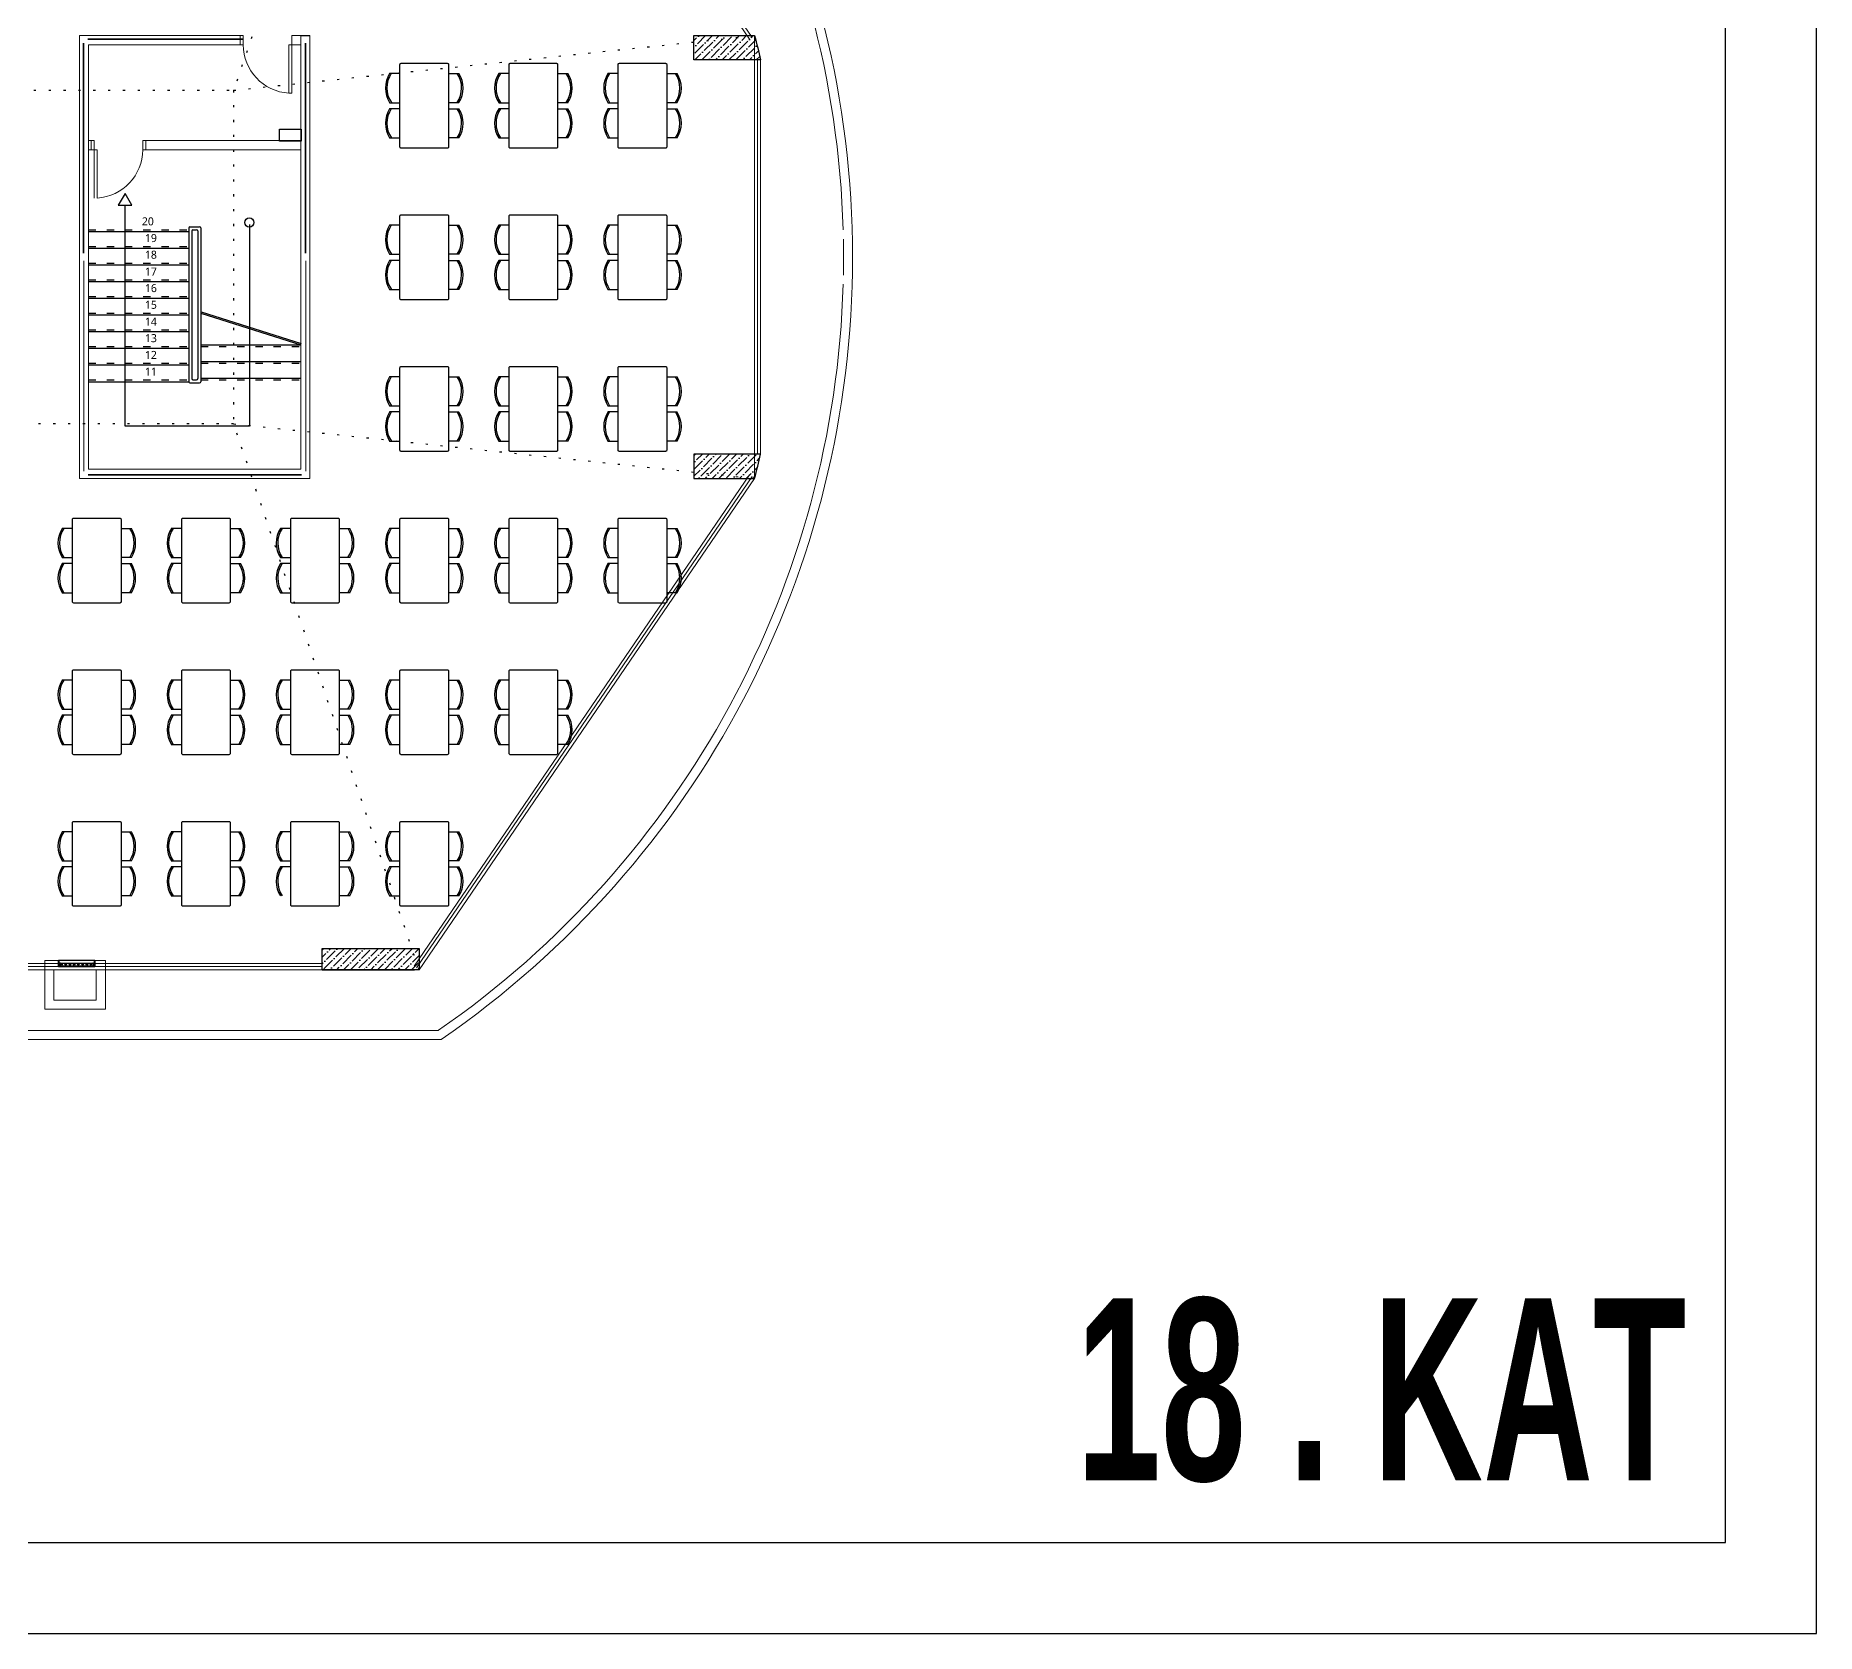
# Model space of a CAD drawing. Extents: x -29316 to 80307, y 54266 to 73016.
# Drawn here: x 23222 to 26158, y 54266 to 56901 of the extents above; entities that cross this region are included whole.
import ezdxf

# ---------------------------------------------------------------- set-up
doc = ezdxf.new("R2010")
doc.units = 0
doc.linetypes.add('ACAD_ISO03W100', pattern=[30, 12, -18])
doc.linetypes.add('ACAD_ISO07W100', pattern=[3.5, 0.5, -3])
for name, color, linetype, lineweight in [('_BOP-R-KOLLEKTOR DOLABI', 1, 'Continuous', 30), ('_BOP_DELIK', 3, 'Continuous', 30), ('duvar', 12, 'Continuous', 18), ('kolon', 5, 'Continuous', 25), ('PENCERE', 3, 'Continuous', 9)]:
    doc.layers.add(name, color=color, linetype=linetype, lineweight=lineweight)
for name, color, linetype in [('bosluk', 214, 'Continuous'), ('kolon tarama', 252, 'Continuous'), ('merdiven', 2, 'Continuous'), ('merdiven yazı', 24, 'Continuous'), ('TEFRIS', 250, 'Continuous')]:
    doc.layers.add(name, color=color, linetype=linetype)
doc.styles.add('200AX-090', font='', dxfattribs={"width": 0.6, "height": 1.1})
doc.styles.get("Standard").update_dxf_attribs({"font": 'arial.ttf'})
doc.styles.get('200AX-090').set_extended_font_data('Arial Tur', bold=True)
pattern_1 = [(45, (93054.151, -11185.91), (4.20949506, 15.4348152), [19.84375, -3.96875, 0, -3.96875])]

msp = doc.modelspace()

# ---------------------------------------------------------------- hatches: boundary and pattern name
at = {"layer": 'kolon tarama'}
h = msp.add_hatch(dxfattribs=at)
h.set_pattern_fill('ANSI36', color=256, scale=2.5, style=0)
h.set_pattern_definition(pattern_1)
h.paths.add_polyline_path([(24407.3, 56900.6), (24307.3, 56900.6), (24307.3, 56860.6), (24417.1, 56860.6, 0.011507)])
h = msp.add_hatch(dxfattribs=at)
h.set_pattern_fill('ANSI36', color=256, scale=2.5, style=0)
h.set_pattern_definition(pattern_1)
h.paths.add_polyline_path([(24417.1, 56210.6), (24307.3, 56210.6), (24307.3, 56170.6), (24407.3, 56170.6, 0.011507)])
h = msp.add_hatch(dxfattribs=at)
h.set_pattern_fill('ANSI36', color=256, scale=2.5, style=0)
h.set_pattern_definition(pattern_1)
h.paths.add_polyline_path([(23854, 55395.6), (23694, 55395.6), (23694, 55360.6), (23854, 55360.6)])

# ---------------------------------------------------------------- linework, layer by layer
at = {"layer": '_BOP-R-KOLLEKTOR DOLABI', "ltscale": 8}
for p, q in [((23261.4, 55370.5), (23261.4, 55368)), ((23262.4, 55371.5), (23315.9, 55371.5)), ((23262.4, 55367), (23315.9, 55367)), ((23316.9, 55370.5), (23316.9, 55368))]:
    msp.add_line(p, q, dxfattribs=at)
for points in [[(23259.2, 55376.1), (23319.2, 55376.1), (23319.2, 55365.1), (23259.2, 55365.1)], [(23260.2, 55376.1), (23318.2, 55376.1), (23318.2, 55366.1), (23260.2, 55366.1)]]:
    msp.add_lwpolyline(points, close=True, dxfattribs=at)
for centre in [(23264.1, 55369.3), (23271.1, 55369.3), (23278.1, 55369.3), (23285.1, 55369.3), (23292.1, 55369.3), (23299.1, 55369.3), (23306.1, 55369.3), (23313.1, 55369.3)]:
    msp.add_circle(centre, 1.35, dxfattribs=at)
for centre, start, end in [((23262.4, 55370.5), 90, 180), ((23262.4, 55368), 180, 270), ((23315.9, 55370.5), 0, 90), ((23315.9, 55368), 270, 0)]:
    msp.add_arc(centre, 1, start, end, dxfattribs=at)
at = {"layer": '_BOP_DELIK'}
msp.add_lwpolyline([(23659.6, 56726.6), (23623.6, 56726.6), (23623.6, 56746.6), (23659.6, 56746.6)], close=True, dxfattribs=at)
at = {"layer": 'bosluk', "color": 1}
msp.add_lwpolyline([(19358.4, 59066.3), (19358.4, 54266.3), (26158.4, 54266.3), (26158.4, 59066.3)], close=True, dxfattribs=at)
msp.add_lwpolyline([(19508.4, 58916.3), (19508.4, 54416.3), (26008.4, 54416.3), (26008.4, 58916.3), (19508.4, 58916.3)], dxfattribs=at)
at = {"layer": 'duvar', "ltscale": 5}
for p, q in [((23294, 56900.6), (23294, 56629.6)), ((23294, 56900.6), (23559, 56900.6)), ((23309, 56900.6), (23564, 56900.6)), ((23559, 56885.6), (23559, 56900.6)), ((23644, 56900.6), (23659, 56900.6)), ((23659, 56900.6), (23659, 56633.5)), ((23674, 56900.6), (23674, 56170.6)), ((23309, 56885.6), (23564, 56885.6)), ((23309, 56885.6), (23309, 56629.6)), ((23309, 56885.6), (23559, 56885.6)), ((23639, 56885.6), (23659, 56885.6)), ((23294, 56810.6), (23294, 56170.6)), ((23659, 56814.6), (23659, 56185.6)), ((23309, 56727.6), (23318.1, 56727.6)), ((23309, 56712.6), (23323.1, 56712.6)), ((23313.1, 56712.6), (23313.1, 56727.6)), ((23398.1, 56727.6), (23559, 56727.6)), ((23398.1, 56712.6), (23559, 56712.6)), ((23403.1, 56712.6), (23403.1, 56727.6)), ((23548.1, 56727.6), (23659, 56727.6)), ((23548.1, 56712.6), (23659, 56712.6)), ((23294, 56635.6), (23294, 56435.6)), ((23309, 56635.6), (23309, 56435.6)), ((23309, 56440.1), (23309, 56358.6)), ((23309, 56357.6), (23309, 56210.6)), ((23309, 56185.6), (23309, 56357.6)), ((23309, 56185.6), (23659, 56185.6)), ((23294, 56170.6), (23674, 56170.6))]:
    msp.add_line(p, q, dxfattribs=at)
at = {"layer": 'duvar'}
for p, q in [((23236.5, 55310.6), (23236.5, 55375.6)), ((23236.5, 55375.6), (23336.5, 55375.6)), ((23336.5, 55375.6), (23336.5, 55310.6)), ((23251.5, 55310.6), (23251.5, 55360.6)), ((23251.5, 55360.6), (23321.5, 55360.6)), ((23321.5, 55360.6), (23321.5, 55310.6)), ((23251.5, 55310.6), (23321.5, 55310.6))]:
    msp.add_line(p, q, dxfattribs=at)
at = {"layer": 'duvar', "color": 253, "ltscale": 5, "true_color": 0x9898cc}
for p, q in [((21122.5, 55245.6), (23890.4, 55245.6)), ((22139, 55260.6), (23885.8, 55260.6)), ((23336.5, 55260.6), (23885.8, 55260.6))]:
    msp.add_line(p, q, dxfattribs=at)
at = {"layer": 'duvar'}
msp.add_lwpolyline([(23236.5, 55295.6), (23336.5, 55295.6), (23336.5, 55375.6), (23236.5, 55375.6)], close=True, dxfattribs=at)
at = {"layer": 'duvar', "color": 253, "ltscale": 5, "true_color": 0x9898cc}
for radius, start, end in [(1550.5, 1.6493, 55.3161), (1565.5, 304.5121, 55.4879), (1550.5, 358.8914, 1.0949), (1550.5, 304.6839, 358.3369)]:
    msp.add_arc((23003.5, 56535.6), radius, start, end, dxfattribs=at)
at = {"layer": 'kolon', "linetype": 'ACAD_ISO07W100', "lineweight": 25, "ltscale": 7}
for p, q in [((23854, 57710.6), (23548.1, 56810.6)), ((23548.1, 56810.6), (24407.3, 56900.6)), ((23854, 55360.6), (23548.1, 56260.6)), ((23548.1, 56260.6), (24407.3, 56170.6))]:
    msp.add_line(p, q, dxfattribs=at)
at = {"layer": 'kolon'}
msp.add_line((23659, 56900.6), (23674, 56900.6), dxfattribs=at)
at = {"layer": 'kolon', "ltscale": 5}
for p, q in [((23694, 55395.6), (23854, 55395.6)), ((23694, 55360.6), (23846.6, 55360.6))]:
    msp.add_line(p, q, dxfattribs=at)
at = {"layer": 'kolon'}
for points in [[(24307.3, 56900.6), (24407.3, 56900.6, -0.011507), (24417.1, 56860.6), (24307.3, 56860.6)], [(24307.3, 56170.6), (24407.3, 56170.6, 0.011507), (24417.1, 56210.6), (24307.3, 56210.6)]]:
    msp.add_lwpolyline(points, format="xyb", close=True, dxfattribs=at)
at = {"layer": 'kolon', "linetype": 'ACAD_ISO07W100', "lineweight": 25, "ltscale": 7}
msp.add_lwpolyline([(22998.1, 56810.6), (23548.1, 56810.6), (23548.1, 56260.6), (22998.1, 56260.6)], close=True, dxfattribs=at)
msp.add_lwpolyline([(22998.1, 56810.6), (23548.1, 56810.6), (23548.1, 56260.6), (22998.1, 56260.6)], close=True, dxfattribs=at)
at = {"layer": 'kolon'}
msp.add_lwpolyline([(23854, 55360.6), (23694, 55360.6), (23694, 55395.6), (23854, 55395.6)], close=True, dxfattribs=at)
at = {"layer": 'merdiven', "linetype": 'ACAD_ISO03W100'}
for p, q in [((23309, 56580.6), (23474, 56580.6)), ((23309, 56580.6), (23474, 56580.6)), ((23309, 56553.1), (23474, 56553.1)), ((23309, 56553.1), (23474, 56553.1)), ((23309, 56525.6), (23474, 56525.6)), ((23309, 56525.6), (23474, 56525.6)), ((23309, 56498.1), (23474, 56498.1)), ((23309, 56498.1), (23474, 56498.1)), ((23309, 56470.6), (23474, 56470.6)), ((23309, 56470.6), (23474, 56470.6)), ((23309, 56443.1), (23474, 56443.1)), ((23309, 56443.1), (23474, 56443.1)), ((23309, 56415.6), (23474, 56415.6)), ((23309, 56415.6), (23474, 56415.6)), ((23309, 56388.1), (23474, 56388.1)), ((23309, 56388.1), (23474, 56388.1)), ((23309, 56360.6), (23474, 56360.6)), ((23309, 56360.6), (23474, 56360.6)), ((23494, 56388.1), (23659, 56388.1)), ((23494, 56388.1), (23659, 56388.1)), ((23494, 56360.6), (23659, 56360.6)), ((23494, 56360.6), (23659, 56360.6)), ((23309, 56333.1), (23474, 56333.1)), ((23309, 56333.1), (23474, 56333.1)), ((23494, 56333.1), (23659, 56333.1))]:
    msp.add_line(p, q, dxfattribs=at)
at = {"layer": 'merdiven'}
for p, q in [((23309, 56577.6), (23474, 56577.6)), ((23309, 56577.6), (23474, 56577.6)), ((23474, 56583.6), (23474, 56330.1)), ((23474, 56583.6), (23474, 56330.1)), ((23476, 56585.6), (23492, 56585.6)), ((23476, 56585.6), (23492, 56585.6)), ((23479, 56578.6), (23479, 56335.1)), ((23479, 56578.6), (23479, 56335.1)), ((23481, 56580.6), (23487, 56580.6)), ((23481, 56580.6), (23487, 56580.6)), ((23489, 56578.6), (23489, 56335.1)), ((23489, 56578.6), (23489, 56335.1)), ((23494, 56583.6), (23494, 56330.1)), ((23494, 56583.6), (23494, 56330.1)), ((23309, 56550.1), (23474, 56550.1)), ((23309, 56550.1), (23474, 56550.1)), ((23309, 56522.6), (23474, 56522.6)), ((23309, 56522.6), (23474, 56522.6)), ((23309, 56495.1), (23474, 56495.1)), ((23309, 56495.1), (23474, 56495.1)), ((23309, 56467.6), (23474, 56467.6)), ((23309, 56467.6), (23474, 56467.6)), ((23309, 56440.1), (23474, 56440.1)), ((23309, 56440.1), (23474, 56440.1)), ((23494, 56443.1), (23659, 56391.1)), ((23494.6, 56445), (23659.6, 56393)), ((23309, 56412.6), (23474, 56412.6)), ((23309, 56412.6), (23474, 56412.6)), ((23494, 56391.1), (23659, 56391.1)), ((23494, 56391.1), (23659, 56391.1)), ((23309, 56385.1), (23474, 56385.1)), ((23309, 56385.1), (23474, 56385.1)), ((23494, 56363.6), (23659, 56363.6)), ((23494, 56363.6), (23659, 56363.6)), ((23309, 56357.6), (23474, 56357.6)), ((23309, 56357.6), (23474, 56357.6)), ((23481, 56333.1), (23487, 56333.1)), ((23481, 56333.1), (23487, 56333.1)), ((23494, 56336.1), (23659, 56336.1)), ((23309, 56330.1), (23474, 56330.1)), ((23476, 56328.1), (23492, 56328.1)), ((23476, 56328.1), (23492, 56328.1))]:
    msp.add_line(p, q, dxfattribs=at)
msp.add_lwpolyline([(23369, 56640.4), (23357.9, 56621.2), (23380.1, 56621.2)], close=True, dxfattribs=at)
for points in [[(23574, 56589.5), (23574, 56256.9), (23369, 56256.9), (23369, 56621.2)], [(23574, 56585.1), (23574, 56256.9), (23369, 56256.9), (23369, 56621.2)]]:
    msp.add_lwpolyline(points, dxfattribs=at)
msp.add_circle((23574, 56592.6), 7.55, dxfattribs=at)
for centre, start, end in [((23476, 56583.6), 90, 180), ((23476, 56583.6), 90, 180), ((23481, 56578.6), 90, 180), ((23481, 56578.6), 90, 180), ((23487, 56578.6), 0, 90), ((23487, 56578.6), 0, 90), ((23492, 56583.6), 0, 90), ((23492, 56583.6), 0, 90), ((23481, 56335.1), 180, 270), ((23481, 56335.1), 180, 270), ((23487, 56335.1), 270, 0), ((23487, 56335.1), 270, 0), ((23476, 56330.1), 180, 270), ((23476, 56330.1), 180, 270), ((23492, 56330.1), 270, 0), ((23492, 56330.1), 270, 0)]:
    msp.add_arc(centre, 2, start, end, dxfattribs=at)
at = {"layer": 'PENCERE'}
for p, q in [((24399, 56895), (23845.7, 57705)), ((24403.2, 56897.8), (23849.8, 57707.8)), ((23307.5, 56895.1), (23564, 56895.1)), ((23307.5, 56894.6), (23564, 56894.6)), ((23307.5, 56894.1), (23564, 56894.1)), ((23559, 56900.6), (23564, 56900.6)), ((23564, 56885.6), (23564, 56900.6)), ((23644, 56885.6), (23644, 56900.6)), ((23649, 56900.6), (23644, 56900.6)), ((23644, 56805.6), (23644, 56900.6)), ((24407.3, 56900.6), (24407.3, 56170.6)), ((23300, 56888.4), (23300, 56541.8)), ((23300.5, 56888.4), (23300.5, 56541.8)), ((23301.1, 56888.4), (23301.1, 56541.8)), ((23564, 56885.6), (23559, 56885.6)), ((23639, 56805.6), (23639, 56885.6)), ((23644, 56885.6), (23639, 56885.6)), ((23644, 56885.6), (23649, 56885.6)), ((23666, 56888.4), (23666, 56541.8)), ((23666.5, 56888.4), (23666.5, 56541.8)), ((23667.1, 56888.4), (23667.1, 56541.8)), ((24407.1, 56210.6), (24407.1, 56860.6)), ((24412.1, 56210.6), (24412.1, 56860.6)), ((24417.1, 56210.6), (24417.1, 56860.6)), ((23644, 56805.6), (23639, 56805.6)), ((23313.1, 56727.6), (23318.1, 56727.6)), ((23318.1, 56712.6), (23313.1, 56712.6)), ((23318.1, 56712.6), (23318.1, 56727.6)), ((23318.1, 56632.6), (23318.1, 56727.6)), ((23318.1, 56712.6), (23323.1, 56712.6)), ((23323.1, 56632.6), (23323.1, 56712.6)), ((23398.1, 56712.6), (23398.1, 56727.6)), ((23403.1, 56727.6), (23398.1, 56727.6)), ((23398.1, 56712.6), (23403.1, 56712.6)), ((23301, 56529.6), (23301, 56182.8)), ((23667, 56529.6), (23667, 56182.8)), ((23308, 56177.1), (23660, 56177.1)), ((23308, 56176.6), (23660, 56176.6)), ((23308, 56176.1), (23660, 56176.1)), ((23845.7, 55366.3), (24399, 56176.3)), ((23849.8, 55363.5), (24403.2, 56173.5)), ((24407.3, 56170.6), (23854, 55360.6)), ((23854, 55360.6), (24407.3, 56170.6)), ((22919, 55370.6), (23694, 55370.6)), ((22919, 55365.6), (23694, 55365.6)), ((22919, 55360.6), (23694, 55360.6))]:
    msp.add_line(p, q, dxfattribs=at)
for centre, start, end in [((23644, 56885.6), 180, 266.4167), ((23318.1, 56712.6), 273.5833, 0)]:
    msp.add_arc(centre, 80, start, end, dxfattribs=at)
at = {"layer": 'TEFRIS'}
for points in [[(23822.4, 56838.1), (23805.3, 56838.1)], [(23902.4, 56838.1), (23919.6, 56838.1)], [(24002.4, 56838.1), (23985.3, 56838.1)], [(24082.4, 56838.1), (24099.6, 56838.1)], [(24182.4, 56838.1), (24165.3, 56838.1)], [(24262.4, 56838.1), (24279.6, 56838.1)], [(23805.3, 56790.1), (23822.4, 56790.1)], [(23822.4, 56780.1), (23805.3, 56780.1)], [(23919.6, 56790.1), (23902.4, 56790.1)], [(23902.4, 56780.1), (23919.6, 56780.1)], [(23985.3, 56790.1), (24002.4, 56790.1)], [(24002.4, 56780.1), (23985.3, 56780.1)], [(24099.6, 56790.1), (24082.4, 56790.1)], [(24082.4, 56780.1), (24099.6, 56780.1)], [(24165.3, 56790.1), (24182.4, 56790.1)], [(24182.4, 56780.1), (24165.3, 56780.1)], [(24279.6, 56790.1), (24262.4, 56790.1)], [(24262.4, 56780.1), (24279.6, 56780.1)], [(23805.3, 56732.1), (23822.4, 56732.1)], [(23919.6, 56732.1), (23902.4, 56732.1)], [(23985.3, 56732.1), (24002.4, 56732.1)], [(24099.6, 56732.1), (24082.4, 56732.1)], [(24165.3, 56732.1), (24182.4, 56732.1)], [(24279.6, 56732.1), (24262.4, 56732.1)], [(23822.4, 56588.1), (23805.3, 56588.1)], [(23902.4, 56588.1), (23919.6, 56588.1)], [(24002.4, 56588.1), (23985.3, 56588.1)], [(24082.4, 56588.1), (24099.6, 56588.1)], [(24182.4, 56588.1), (24165.3, 56588.1)], [(24262.4, 56588.1), (24279.6, 56588.1)], [(23805.3, 56540.1), (23822.4, 56540.1)], [(23919.6, 56540.1), (23902.4, 56540.1)], [(23985.3, 56540.1), (24002.4, 56540.1)], [(24099.6, 56540.1), (24082.4, 56540.1)], [(24165.3, 56540.1), (24182.4, 56540.1)], [(24279.6, 56540.1), (24262.4, 56540.1)], [(23822.4, 56530.1), (23805.3, 56530.1)], [(23902.4, 56530.1), (23919.6, 56530.1)], [(24002.4, 56530.1), (23985.3, 56530.1)], [(24082.4, 56530.1), (24099.6, 56530.1)], [(24182.4, 56530.1), (24165.3, 56530.1)], [(24262.4, 56530.1), (24279.6, 56530.1)], [(23805.3, 56482.1), (23822.4, 56482.1)], [(23919.6, 56482.1), (23902.4, 56482.1)], [(23985.3, 56482.1), (24002.4, 56482.1)], [(24099.6, 56482.1), (24082.4, 56482.1)], [(24165.3, 56482.1), (24182.4, 56482.1)], [(24279.6, 56482.1), (24262.4, 56482.1)], [(23822.4, 56338.1), (23805.3, 56338.1)], [(23902.4, 56338.1), (23919.6, 56338.1)], [(24002.4, 56338.1), (23985.3, 56338.1)], [(24082.4, 56338.1), (24099.6, 56338.1)], [(24182.4, 56338.1), (24165.3, 56338.1)], [(24262.4, 56338.1), (24279.6, 56338.1)], [(23805.3, 56290.1), (23822.4, 56290.1)], [(23822.4, 56280.1), (23805.3, 56280.1)], [(23919.6, 56290.1), (23902.4, 56290.1)], [(23902.4, 56280.1), (23919.6, 56280.1)], [(23985.3, 56290.1), (24002.4, 56290.1)], [(24002.4, 56280.1), (23985.3, 56280.1)], [(24099.6, 56290.1), (24082.4, 56290.1)], [(24082.4, 56280.1), (24099.6, 56280.1)], [(24165.3, 56290.1), (24182.4, 56290.1)], [(24182.4, 56280.1), (24165.3, 56280.1)], [(24279.6, 56290.1), (24262.4, 56290.1)], [(24262.4, 56280.1), (24279.6, 56280.1)], [(23805.3, 56232.1), (23822.4, 56232.1)], [(23919.6, 56232.1), (23902.4, 56232.1)], [(23985.3, 56232.1), (24002.4, 56232.1)], [(24099.6, 56232.1), (24082.4, 56232.1)], [(24165.3, 56232.1), (24182.4, 56232.1)], [(24279.6, 56232.1), (24262.4, 56232.1)], [(23282.4, 56088.1), (23265.3, 56088.1)], [(23362.4, 56088.1), (23379.6, 56088.1)], [(23462.4, 56088.1), (23445.3, 56088.1)], [(23542.4, 56088.1), (23559.6, 56088.1)], [(23642.4, 56088.1), (23625.3, 56088.1)], [(23722.4, 56088.1), (23739.6, 56088.1)], [(23822.4, 56088.1), (23805.3, 56088.1)], [(23902.4, 56088.1), (23919.6, 56088.1)], [(24002.4, 56088.1), (23985.3, 56088.1)], [(24082.4, 56088.1), (24099.6, 56088.1)], [(24182.4, 56088.1), (24165.3, 56088.1)], [(24262.4, 56088.1), (24279.6, 56088.1)], [(23265.3, 56040.1), (23282.4, 56040.1)], [(23379.6, 56040.1), (23362.4, 56040.1)], [(23445.3, 56040.1), (23462.4, 56040.1)], [(23559.6, 56040.1), (23542.4, 56040.1)], [(23625.3, 56040.1), (23642.4, 56040.1)], [(23739.6, 56040.1), (23722.4, 56040.1)], [(23805.3, 56040.1), (23822.4, 56040.1)], [(23919.6, 56040.1), (23902.4, 56040.1)], [(23985.3, 56040.1), (24002.4, 56040.1)], [(24099.6, 56040.1), (24082.4, 56040.1)], [(24165.3, 56040.1), (24182.4, 56040.1)], [(24279.6, 56040.1), (24262.4, 56040.1)], [(23282.4, 56030.1), (23265.3, 56030.1)], [(23362.4, 56030.1), (23379.6, 56030.1)], [(23462.4, 56030.1), (23445.3, 56030.1)], [(23542.4, 56030.1), (23559.6, 56030.1)], [(23642.4, 56030.1), (23625.3, 56030.1)], [(23722.4, 56030.1), (23739.6, 56030.1)], [(23822.4, 56030.1), (23805.3, 56030.1)], [(23902.4, 56030.1), (23919.6, 56030.1)], [(24002.4, 56030.1), (23985.3, 56030.1)], [(24082.4, 56030.1), (24099.6, 56030.1)], [(24182.4, 56030.1), (24165.3, 56030.1)], [(24262.4, 56030.1), (24279.6, 56030.1)], [(23265.3, 55982.1), (23282.4, 55982.1)], [(23379.6, 55982.1), (23362.4, 55982.1)], [(23445.3, 55982.1), (23462.4, 55982.1)], [(23559.6, 55982.1), (23542.4, 55982.1)], [(23625.3, 55982.1), (23642.4, 55982.1)], [(23739.6, 55982.1), (23722.4, 55982.1)], [(23805.3, 55982.1), (23822.4, 55982.1)], [(23919.6, 55982.1), (23902.4, 55982.1)], [(23985.3, 55982.1), (24002.4, 55982.1)], [(24099.6, 55982.1), (24082.4, 55982.1)], [(24165.3, 55982.1), (24182.4, 55982.1)], [(24279.6, 55982.1), (24262.4, 55982.1)], [(23282.4, 55838.1), (23265.3, 55838.1)], [(23362.4, 55838.1), (23379.6, 55838.1)], [(23462.4, 55838.1), (23445.3, 55838.1)], [(23542.4, 55838.1), (23559.6, 55838.1)], [(23642.4, 55838.1), (23625.3, 55838.1)], [(23722.4, 55838.1), (23739.6, 55838.1)], [(23822.4, 55838.1), (23805.3, 55838.1)], [(23902.4, 55838.1), (23919.6, 55838.1)], [(24002.4, 55838.1), (23985.3, 55838.1)], [(24082.4, 55838.1), (24099.6, 55838.1)], [(23265.3, 55790.1), (23282.4, 55790.1)], [(23282.4, 55780.1), (23265.3, 55780.1)], [(23379.6, 55790.1), (23362.4, 55790.1)], [(23362.4, 55780.1), (23379.6, 55780.1)], [(23445.3, 55790.1), (23462.4, 55790.1)], [(23462.4, 55780.1), (23445.3, 55780.1)], [(23559.6, 55790.1), (23542.4, 55790.1)], [(23542.4, 55780.1), (23559.6, 55780.1)], [(23625.3, 55790.1), (23642.4, 55790.1)], [(23642.4, 55780.1), (23625.3, 55780.1)], [(23739.6, 55790.1), (23722.4, 55790.1)], [(23722.4, 55780.1), (23739.6, 55780.1)], [(23805.3, 55790.1), (23822.4, 55790.1)], [(23822.4, 55780.1), (23805.3, 55780.1)], [(23919.6, 55790.1), (23902.4, 55790.1)], [(23902.4, 55780.1), (23919.6, 55780.1)], [(23985.3, 55790.1), (24002.4, 55790.1)], [(24002.4, 55780.1), (23985.3, 55780.1)], [(24099.6, 55790.1), (24082.4, 55790.1)], [(24082.4, 55780.1), (24099.6, 55780.1)], [(23265.3, 55732.1), (23282.4, 55732.1)], [(23379.6, 55732.1), (23362.4, 55732.1)], [(23445.3, 55732.1), (23462.4, 55732.1)], [(23559.6, 55732.1), (23542.4, 55732.1)], [(23625.3, 55732.1), (23642.4, 55732.1)], [(23739.6, 55732.1), (23722.4, 55732.1)], [(23805.3, 55732.1), (23822.4, 55732.1)], [(23919.6, 55732.1), (23902.4, 55732.1)], [(23985.3, 55732.1), (24002.4, 55732.1)], [(24099.6, 55732.1), (24082.4, 55732.1)], [(23282.4, 55588.1), (23265.3, 55588.1)], [(23362.4, 55588.1), (23379.6, 55588.1)], [(23462.4, 55588.1), (23445.3, 55588.1)], [(23542.4, 55588.1), (23559.6, 55588.1)], [(23642.4, 55588.1), (23625.3, 55588.1)], [(23722.4, 55588.1), (23739.6, 55588.1)], [(23822.4, 55588.1), (23805.3, 55588.1)], [(23902.4, 55588.1), (23919.6, 55588.1)], [(23265.3, 55540.1), (23282.4, 55540.1)], [(23379.6, 55540.1), (23362.4, 55540.1)], [(23445.3, 55540.1), (23462.4, 55540.1)], [(23559.6, 55540.1), (23542.4, 55540.1)], [(23625.3, 55540.1), (23642.4, 55540.1)], [(23739.6, 55540.1), (23722.4, 55540.1)], [(23805.3, 55540.1), (23822.4, 55540.1)], [(23919.6, 55540.1), (23902.4, 55540.1)], [(23282.4, 55530.1), (23265.3, 55530.1)], [(23362.4, 55530.1), (23379.6, 55530.1)], [(23462.4, 55530.1), (23445.3, 55530.1)], [(23542.4, 55530.1), (23559.6, 55530.1)], [(23642.4, 55530.1), (23625.3, 55530.1)], [(23722.4, 55530.1), (23739.6, 55530.1)], [(23822.4, 55530.1), (23805.3, 55530.1)], [(23902.4, 55530.1), (23919.6, 55530.1)], [(23265.3, 55482.1), (23282.4, 55482.1)], [(23379.6, 55482.1), (23362.4, 55482.1)], [(23445.3, 55482.1), (23462.4, 55482.1)], [(23559.6, 55482.1), (23542.4, 55482.1)], [(23739.6, 55482.1), (23722.4, 55482.1)], [(23805.3, 55482.1), (23822.4, 55482.1)], [(23919.6, 55482.1), (23902.4, 55482.1)]]:
    msp.add_lwpolyline(points, dxfattribs=at)
for points in [[(23902.4, 56853.1), (23902.4, 56717.1, -0.414214), (23900.4, 56715.1), (23824.4, 56715.1, -0.414214), (23822.4, 56717.1), (23822.4, 56853.1, -0.414214), (23824.4, 56855.1), (23900.4, 56855.1, -0.414214)], [(24082.4, 56853.1), (24082.4, 56717.1, -0.414214), (24080.4, 56715.1), (24004.4, 56715.1, -0.414214), (24002.4, 56717.1), (24002.4, 56853.1, -0.414214), (24004.4, 56855.1), (24080.4, 56855.1, -0.414214)], [(24262.4, 56853.1), (24262.4, 56717.1, -0.414214), (24260.4, 56715.1), (24184.4, 56715.1, -0.414214), (24182.4, 56717.1), (24182.4, 56853.1, -0.414214), (24184.4, 56855.1), (24260.4, 56855.1, -0.414214)], [(23902.4, 56603.1), (23902.4, 56467.1, -0.414214), (23900.4, 56465.1), (23824.4, 56465.1, -0.414214), (23822.4, 56467.1), (23822.4, 56603.1, -0.414214), (23824.4, 56605.1), (23900.4, 56605.1, -0.414214)], [(24082.4, 56603.1), (24082.4, 56467.1, -0.414214), (24080.4, 56465.1), (24004.4, 56465.1, -0.414214), (24002.4, 56467.1), (24002.4, 56603.1, -0.414214), (24004.4, 56605.1), (24080.4, 56605.1, -0.414214)], [(24262.4, 56603.1), (24262.4, 56467.1, -0.414214), (24260.4, 56465.1), (24184.4, 56465.1, -0.414214), (24182.4, 56467.1), (24182.4, 56603.1, -0.414214), (24184.4, 56605.1), (24260.4, 56605.1, -0.414214)], [(23902.4, 56353.1), (23902.4, 56217.1, -0.414214), (23900.4, 56215.1), (23824.4, 56215.1, -0.414214), (23822.4, 56217.1), (23822.4, 56353.1, -0.414214), (23824.4, 56355.1), (23900.4, 56355.1, -0.414214)], [(24082.4, 56353.1), (24082.4, 56217.1, -0.414214), (24080.4, 56215.1), (24004.4, 56215.1, -0.414214), (24002.4, 56217.1), (24002.4, 56353.1, -0.414214), (24004.4, 56355.1), (24080.4, 56355.1, -0.414214)], [(24262.4, 56353.1), (24262.4, 56217.1, -0.414214), (24260.4, 56215.1), (24184.4, 56215.1, -0.414214), (24182.4, 56217.1), (24182.4, 56353.1, -0.414214), (24184.4, 56355.1), (24260.4, 56355.1, -0.414214)], [(23362.4, 56103.1), (23362.4, 55967.1, -0.414214), (23360.4, 55965.1), (23284.4, 55965.1, -0.414214), (23282.4, 55967.1), (23282.4, 56103.1, -0.414214), (23284.4, 56105.1), (23360.4, 56105.1, -0.414214)], [(23542.4, 56103.1), (23542.4, 55967.1, -0.414214), (23540.4, 55965.1), (23464.4, 55965.1, -0.414214), (23462.4, 55967.1), (23462.4, 56103.1, -0.414214), (23464.4, 56105.1), (23540.4, 56105.1, -0.414214)], [(23722.4, 56103.1), (23722.4, 55967.1, -0.414214), (23720.4, 55965.1), (23644.4, 55965.1, -0.414214), (23642.4, 55967.1), (23642.4, 56103.1, -0.414214), (23644.4, 56105.1), (23720.4, 56105.1, -0.414214)], [(23902.4, 56103.1), (23902.4, 55967.1, -0.414214), (23900.4, 55965.1), (23824.4, 55965.1, -0.414214), (23822.4, 55967.1), (23822.4, 56103.1, -0.414214), (23824.4, 56105.1), (23900.4, 56105.1, -0.414214)], [(24082.4, 56103.1), (24082.4, 55967.1, -0.414214), (24080.4, 55965.1), (24004.4, 55965.1, -0.414214), (24002.4, 55967.1), (24002.4, 56103.1, -0.414214), (24004.4, 56105.1), (24080.4, 56105.1, -0.414214)], [(24262.4, 56103.1), (24262.4, 55967.1, -0.414214), (24260.4, 55965.1), (24184.4, 55965.1, -0.414214), (24182.4, 55967.1), (24182.4, 56103.1, -0.414214), (24184.4, 56105.1), (24260.4, 56105.1, -0.414214)], [(23362.4, 55853.1), (23362.4, 55717.1, -0.414214), (23360.4, 55715.1), (23284.4, 55715.1, -0.414214), (23282.4, 55717.1), (23282.4, 55853.1, -0.414214), (23284.4, 55855.1), (23360.4, 55855.1, -0.414214)], [(23542.4, 55853.1), (23542.4, 55717.1, -0.414214), (23540.4, 55715.1), (23464.4, 55715.1, -0.414214), (23462.4, 55717.1), (23462.4, 55853.1, -0.414214), (23464.4, 55855.1), (23540.4, 55855.1, -0.414214)], [(23722.4, 55853.1), (23722.4, 55717.1, -0.414214), (23720.4, 55715.1), (23644.4, 55715.1, -0.414214), (23642.4, 55717.1), (23642.4, 55853.1, -0.414214), (23644.4, 55855.1), (23720.4, 55855.1, -0.414214)], [(23902.4, 55853.1), (23902.4, 55717.1, -0.414214), (23900.4, 55715.1), (23824.4, 55715.1, -0.414214), (23822.4, 55717.1), (23822.4, 55853.1, -0.414214), (23824.4, 55855.1), (23900.4, 55855.1, -0.414214)], [(24082.4, 55853.1), (24082.4, 55717.1, -0.414214), (24080.4, 55715.1), (24004.4, 55715.1, -0.414214), (24002.4, 55717.1), (24002.4, 55853.1, -0.414214), (24004.4, 55855.1), (24080.4, 55855.1, -0.414214)], [(23362.4, 55603.1), (23362.4, 55467.1, -0.414214), (23360.4, 55465.1), (23284.4, 55465.1, -0.414214), (23282.4, 55467.1), (23282.4, 55603.1, -0.414214), (23284.4, 55605.1), (23360.4, 55605.1, -0.414214)], [(23542.4, 55603.1), (23542.4, 55467.1, -0.414214), (23540.4, 55465.1), (23464.4, 55465.1, -0.414214), (23462.4, 55467.1), (23462.4, 55603.1, -0.414214), (23464.4, 55605.1), (23540.4, 55605.1, -0.414214)], [(23722.4, 55603.1), (23722.4, 55467.1, -0.414214), (23720.4, 55465.1), (23644.4, 55465.1, -0.414214), (23642.4, 55467.1), (23642.4, 55603.1, -0.414214), (23644.4, 55605.1), (23720.4, 55605.1, -0.414214)], [(23902.4, 55603.1), (23902.4, 55467.1, -0.414214), (23900.4, 55465.1), (23824.4, 55465.1, -0.414214), (23822.4, 55467.1), (23822.4, 55603.1, -0.414214), (23824.4, 55605.1), (23900.4, 55605.1, -0.414214)]]:
    msp.add_lwpolyline(points, format="xyb", close=True, dxfattribs=at)
for centre, radius, start, end in [((23843.2, 56814.1), 44.8, 147.6229, 212.3771), ((23843.5, 56814.2), 42.7, 145.9639, 214.3213), ((23881.4, 56814.2), 42.7, 325.6787, 34.0361), ((23881.7, 56814.1), 44.8, 327.6229, 32.3771), ((24023.2, 56814.1), 44.8, 147.6229, 212.3771), ((24023.5, 56814.2), 42.7, 145.9639, 214.3213), ((24061.4, 56814.2), 42.7, 325.6787, 34.0361), ((24061.7, 56814.1), 44.8, 327.6229, 32.3771), ((24203.2, 56814.1), 44.8, 147.6229, 212.3771), ((24203.5, 56814.2), 42.7, 145.9639, 214.3213), ((24241.4, 56814.2), 42.7, 325.6787, 34.0361), ((24241.7, 56814.1), 44.8, 327.6229, 32.3771), ((23843.2, 56756.1), 44.8, 147.6229, 212.3771), ((23843.5, 56756.2), 42.7, 145.9639, 214.3213), ((23881.4, 56756.2), 42.7, 325.6787, 34.0361), ((23881.7, 56756.1), 44.8, 327.6229, 32.3771), ((24023.2, 56756.1), 44.8, 147.6229, 212.3771), ((24023.5, 56756.2), 42.7, 145.9639, 214.3213), ((24061.4, 56756.2), 42.7, 325.6787, 34.0361), ((24061.7, 56756.1), 44.8, 327.6229, 32.3771), ((24203.2, 56756.1), 44.8, 147.6229, 212.3771), ((24203.5, 56756.2), 42.7, 145.9639, 214.3213), ((24241.4, 56756.2), 42.7, 325.6787, 34.0361), ((24241.7, 56756.1), 44.8, 327.6229, 32.3771), ((23843.2, 56564.1), 44.8, 147.6229, 212.3771), ((23843.5, 56564.2), 42.7, 145.9639, 214.3213), ((23881.4, 56564.2), 42.7, 325.6787, 34.0361), ((23881.7, 56564.1), 44.8, 327.6229, 32.3771), ((24023.2, 56564.1), 44.8, 147.6229, 212.3771), ((24023.5, 56564.2), 42.7, 145.9639, 214.3213), ((24061.4, 56564.2), 42.7, 325.6787, 34.0361), ((24061.7, 56564.1), 44.8, 327.6229, 32.3771), ((24203.2, 56564.1), 44.8, 147.6229, 212.3771), ((24203.5, 56564.2), 42.7, 145.9639, 214.3213), ((24241.4, 56564.2), 42.7, 325.6787, 34.0361), ((24241.7, 56564.1), 44.8, 327.6229, 32.3771), ((23843.2, 56506.1), 44.8, 147.6229, 212.3771), ((23843.5, 56506.2), 42.7, 145.9639, 214.3213), ((23881.4, 56506.2), 42.7, 325.6787, 34.0361), ((23881.7, 56506.1), 44.8, 327.6229, 32.3771), ((24023.2, 56506.1), 44.8, 147.6229, 212.3771), ((24023.5, 56506.2), 42.7, 145.9639, 214.3213), ((24061.4, 56506.2), 42.7, 325.6787, 34.0361), ((24061.7, 56506.1), 44.8, 327.6229, 32.3771), ((24203.2, 56506.1), 44.8, 147.6229, 212.3771), ((24203.5, 56506.2), 42.7, 145.9639, 214.3213), ((24241.4, 56506.2), 42.7, 325.6787, 34.0361), ((24241.7, 56506.1), 44.8, 327.6229, 32.3771), ((23843.2, 56314.1), 44.8, 147.6229, 212.3771), ((23843.5, 56314.2), 42.7, 145.9639, 214.3213), ((23881.4, 56314.2), 42.7, 325.6787, 34.0361), ((23881.7, 56314.1), 44.8, 327.6229, 32.3771), ((24023.2, 56314.1), 44.8, 147.6229, 212.3771), ((24023.5, 56314.2), 42.7, 145.9639, 214.3213), ((24061.4, 56314.2), 42.7, 325.6787, 34.0361), ((24061.7, 56314.1), 44.8, 327.6229, 32.3771), ((24203.2, 56314.1), 44.8, 147.6229, 212.3771), ((24203.5, 56314.2), 42.7, 145.9639, 214.3213), ((24241.4, 56314.2), 42.7, 325.6787, 34.0361), ((24241.7, 56314.1), 44.8, 327.6229, 32.3771), ((23843.2, 56256.1), 44.8, 147.6229, 212.3771), ((23843.5, 56256.2), 42.7, 145.9639, 214.3213), ((23881.4, 56256.2), 42.7, 325.6787, 34.0361), ((23881.7, 56256.1), 44.8, 327.6229, 32.3771), ((24023.2, 56256.1), 44.8, 147.6229, 212.3771), ((24023.5, 56256.2), 42.7, 145.9639, 214.3213), ((24061.4, 56256.2), 42.7, 325.6787, 34.0361), ((24061.7, 56256.1), 44.8, 327.6229, 32.3771), ((24203.2, 56256.1), 44.8, 147.6229, 212.3771), ((24203.5, 56256.2), 42.7, 145.9639, 214.3213), ((24241.4, 56256.2), 42.7, 325.6787, 34.0361), ((24241.7, 56256.1), 44.8, 327.6229, 32.3771), ((23303.2, 56064.1), 44.8, 147.6229, 212.3771), ((23303.5, 56064.2), 42.7, 145.9639, 214.3213), ((23341.4, 56064.2), 42.7, 325.6787, 34.0361), ((23341.7, 56064.1), 44.8, 327.6229, 32.3771), ((23483.2, 56064.1), 44.8, 147.6229, 212.3771), ((23483.5, 56064.2), 42.7, 145.9639, 214.3213), ((23521.4, 56064.2), 42.7, 325.6787, 34.0361), ((23521.7, 56064.1), 44.8, 327.6229, 32.3771), ((23663.2, 56064.1), 44.8, 147.6229, 212.3771), ((23663.5, 56064.2), 42.7, 145.9639, 214.3213), ((23701.4, 56064.2), 42.7, 325.6787, 34.0361), ((23701.7, 56064.1), 44.8, 327.6229, 32.3771), ((23843.2, 56064.1), 44.8, 147.6229, 212.3771), ((23843.5, 56064.2), 42.7, 145.9639, 214.3213), ((23881.4, 56064.2), 42.7, 325.6787, 34.0361), ((23881.7, 56064.1), 44.8, 327.6229, 32.3771), ((24023.2, 56064.1), 44.8, 147.6229, 212.3771), ((24023.5, 56064.2), 42.7, 145.9639, 214.3213), ((24061.4, 56064.2), 42.7, 325.6787, 34.0361), ((24061.7, 56064.1), 44.8, 327.6229, 32.3771), ((24203.2, 56064.1), 44.8, 147.6229, 212.3771), ((24203.5, 56064.2), 42.7, 145.9639, 214.3213), ((24241.4, 56064.2), 42.7, 325.6787, 34.0361), ((24241.7, 56064.1), 44.8, 327.6229, 32.3771), ((23303.2, 56006.1), 44.8, 147.6229, 212.3771), ((23303.5, 56006.2), 42.7, 145.9639, 214.3213), ((23341.4, 56006.2), 42.7, 325.6787, 34.0361), ((23341.7, 56006.1), 44.8, 327.6229, 32.3771), ((23483.2, 56006.1), 44.8, 147.6229, 212.3771), ((23483.5, 56006.2), 42.7, 145.9639, 214.3213), ((23521.4, 56006.2), 42.7, 325.6787, 34.0361), ((23521.7, 56006.1), 44.8, 327.6229, 32.3771), ((23663.2, 56006.1), 44.8, 147.6229, 212.3771), ((23663.5, 56006.2), 42.7, 145.9639, 214.3213), ((23701.4, 56006.2), 42.7, 325.6787, 34.0361), ((23701.7, 56006.1), 44.8, 327.6229, 32.3771), ((23843.2, 56006.1), 44.8, 147.6229, 212.3771), ((23843.5, 56006.2), 42.7, 145.9639, 214.3213), ((23881.4, 56006.2), 42.7, 325.6787, 34.0361), ((23881.7, 56006.1), 44.8, 327.6229, 32.3771), ((24023.2, 56006.1), 44.8, 147.6229, 212.3771), ((24023.5, 56006.2), 42.7, 145.9639, 214.3213), ((24061.4, 56006.2), 42.7, 325.6787, 34.0361), ((24061.7, 56006.1), 44.8, 327.6229, 32.3771), ((24203.2, 56006.1), 44.8, 147.6229, 212.3771), ((24203.5, 56006.2), 42.7, 145.9639, 214.3213), ((24241.4, 56006.2), 42.7, 325.6787, 34.0361), ((24241.7, 56006.1), 44.8, 327.6229, 32.3771), ((23303.2, 55814.1), 44.8, 147.6229, 212.3771), ((23303.5, 55814.2), 42.7, 145.9639, 214.3213), ((23341.4, 55814.2), 42.7, 325.6787, 34.0361), ((23341.7, 55814.1), 44.8, 327.6229, 32.3771), ((23483.2, 55814.1), 44.8, 147.6229, 212.3771), ((23483.5, 55814.2), 42.7, 145.9639, 214.3213), ((23521.4, 55814.2), 42.7, 325.6787, 34.0361), ((23521.7, 55814.1), 44.8, 327.6229, 32.3771), ((23663.2, 55814.1), 44.8, 147.6229, 212.3771), ((23663.5, 55814.2), 42.7, 145.9639, 214.3213), ((23701.4, 55814.2), 42.7, 325.6787, 34.0361), ((23701.7, 55814.1), 44.8, 327.6229, 32.3771), ((23843.2, 55814.1), 44.8, 147.6229, 212.3771), ((23843.5, 55814.2), 42.7, 145.9639, 214.3213), ((23881.4, 55814.2), 42.7, 325.6787, 34.0361), ((23881.7, 55814.1), 44.8, 327.6229, 32.3771), ((24023.2, 55814.1), 44.8, 147.6229, 212.3771), ((24023.5, 55814.2), 42.7, 145.9639, 214.3213), ((24061.4, 55814.2), 42.7, 325.6787, 34.0361), ((24061.7, 55814.1), 44.8, 327.6229, 32.3771), ((23303.2, 55756.1), 44.8, 147.6229, 212.3771), ((23303.5, 55756.2), 42.7, 145.9639, 214.3213), ((23341.4, 55756.2), 42.7, 325.6787, 34.0361), ((23341.7, 55756.1), 44.8, 327.6229, 32.3771), ((23483.2, 55756.1), 44.8, 147.6229, 212.3771), ((23483.5, 55756.2), 42.7, 145.9639, 214.3213), ((23521.4, 55756.2), 42.7, 325.6787, 34.0361), ((23521.7, 55756.1), 44.8, 327.6229, 32.3771), ((23663.2, 55756.1), 44.8, 147.6229, 212.3771), ((23663.5, 55756.2), 42.7, 145.9639, 214.3213), ((23701.4, 55756.2), 42.7, 325.6787, 34.0361), ((23701.7, 55756.1), 44.8, 327.6229, 32.3771), ((23843.2, 55756.1), 44.8, 147.6229, 212.3771), ((23843.5, 55756.2), 42.7, 145.9639, 214.3213), ((23881.4, 55756.2), 42.7, 325.6787, 34.0361), ((23881.7, 55756.1), 44.8, 327.6229, 32.3771), ((24023.2, 55756.1), 44.8, 147.6229, 212.3771), ((24023.5, 55756.2), 42.7, 145.9639, 214.3213), ((24061.4, 55756.2), 42.7, 325.6787, 34.0361), ((24061.7, 55756.1), 44.8, 327.6229, 32.3771), ((23303.2, 55564.1), 44.8, 147.6229, 212.3771), ((23303.5, 55564.2), 42.7, 145.9639, 214.3213), ((23341.4, 55564.2), 42.7, 325.6787, 34.0361), ((23341.7, 55564.1), 44.8, 327.6229, 32.3771), ((23483.2, 55564.1), 44.8, 147.6229, 212.3771), ((23483.5, 55564.2), 42.7, 145.9639, 214.3213), ((23521.4, 55564.2), 42.7, 325.6787, 34.0361), ((23521.7, 55564.1), 44.8, 327.6229, 32.3771), ((23663.2, 55564.1), 44.8, 147.6229, 212.3771), ((23663.5, 55564.2), 42.7, 145.9639, 214.3213), ((23701.4, 55564.2), 42.7, 325.6787, 34.0361), ((23701.7, 55564.1), 44.8, 327.6229, 32.3771), ((23843.2, 55564.1), 44.8, 147.6229, 212.3771), ((23843.5, 55564.2), 42.7, 145.9639, 214.3213), ((23881.4, 55564.2), 42.7, 325.6787, 34.0361), ((23881.7, 55564.1), 44.8, 327.6229, 32.3771), ((23303.2, 55506.1), 44.8, 147.6229, 212.3771), ((23303.5, 55506.2), 42.7, 145.9639, 214.3213), ((23341.4, 55506.2), 42.7, 325.6787, 34.0361), ((23341.7, 55506.1), 44.8, 327.6229, 32.3771), ((23483.2, 55506.1), 44.8, 147.6229, 212.3771), ((23483.5, 55506.2), 42.7, 145.9639, 214.3213), ((23521.4, 55506.2), 42.7, 325.6787, 34.0361), ((23521.7, 55506.1), 44.8, 327.6229, 32.3771), ((23663.2, 55506.1), 44.8, 147.6229, 212.3771), ((23663.5, 55506.2), 42.7, 145.9639, 214.3213), ((23701.4, 55506.2), 42.7, 325.6787, 34.0361), ((23701.7, 55506.1), 44.8, 327.6229, 32.3771), ((23843.2, 55506.1), 44.8, 147.6229, 212.3771), ((23843.5, 55506.2), 42.7, 145.9639, 214.3213), ((23881.4, 55506.2), 42.7, 325.6787, 34.0361), ((23881.7, 55506.1), 44.8, 327.6229, 32.3771)]:
    msp.add_arc(centre, radius, start, end, dxfattribs=at)

# ---------------------------------------------------------------- texts
at = {"layer": 'bosluk', "color": 1, "style": '200AX-090', "width": 0.6}
msp.add_text('18 . KAT', height=300, dxfattribs=at).set_placement((24937.8, 54518.5))
at = {"layer": 'merdiven yazı', "char_height": 13.2, "attachment_point": 9}
for s, heights, insert in [('{\\fSegoe Print|b0|i0|c162|p2;20}', [0], (23416.5, 56587.6)), ('{\\fSegoe Print|b0|i0|c162|p2;20}', [0], (23416.5, 56587.6)), ('{\\fSegoe Print|b0|i0|c162|p2;19}', [0], (23421.5, 56560.1)), ('{\\fSegoe Print|b0|i0|c162|p2;19}', [0], (23421.5, 56560.1)), ('{\\fSegoe Print|b0|i0|c162|p2;18}', [0], (23421.5, 56532.6)), ('{\\fSegoe Print|b0|i0|c162|p2;18}', [0], (23421.5, 56532.6)), ('{\\fSegoe Print|b0|i0|c162|p2;17}', [0], (23421.5, 56505.1)), ('{\\fSegoe Print|b0|i0|c162|p2;17}', [0], (23421.5, 56505.1)), ('{\\fSegoe Print|b0|i0|c162|p2;16}', [0], (23421.5, 56477.6)), ('{\\fSegoe Print|b0|i0|c162|p2;16}', [0], (23421.5, 56477.6)), ('{\\fSegoe Print|b0|i0|c162|p2;15}', [0], (23421.5, 56450.1)), ('{\\fSegoe Print|b0|i0|c162|p2;15}', [0], (23421.5, 56450.1)), ('{\\fSegoe Print|b0|i0|c162|p2;14}', [0], (23421.5, 56422.6)), ('{\\fSegoe Print|b0|i0|c162|p2;14}', [0], (23421.5, 56422.6)), ('{\\fSegoe Print|b0|i0|c162|p2;13}', [15.4], (23421.5, 56395.1)), ('{\\fSegoe Print|b0|i0|c162|p2;13}', [15.4], (23421.5, 56395.1)), ('{\\fSegoe Print|b0|i0|c162|p2;12}', [0], (23421.5, 56367.6)), ('{\\fSegoe Print|b0|i0|c162|p2;12}', [0], (23421.5, 56367.6)), ('{\\fSegoe Print|b0|i0|c162|p2;11}', [0], (23421.5, 56340.1)), ('{\\fSegoe Print|b0|i0|c162|p2;11}', [0], (23421.5, 56340.1))]:
    msp.add_mtext_dynamic_manual_height_columns(s, width=33.248, gutter_width=12.5, heights=heights, dxfattribs=dict(at, insert=insert))

doc.saveas('drawing.dxf')
